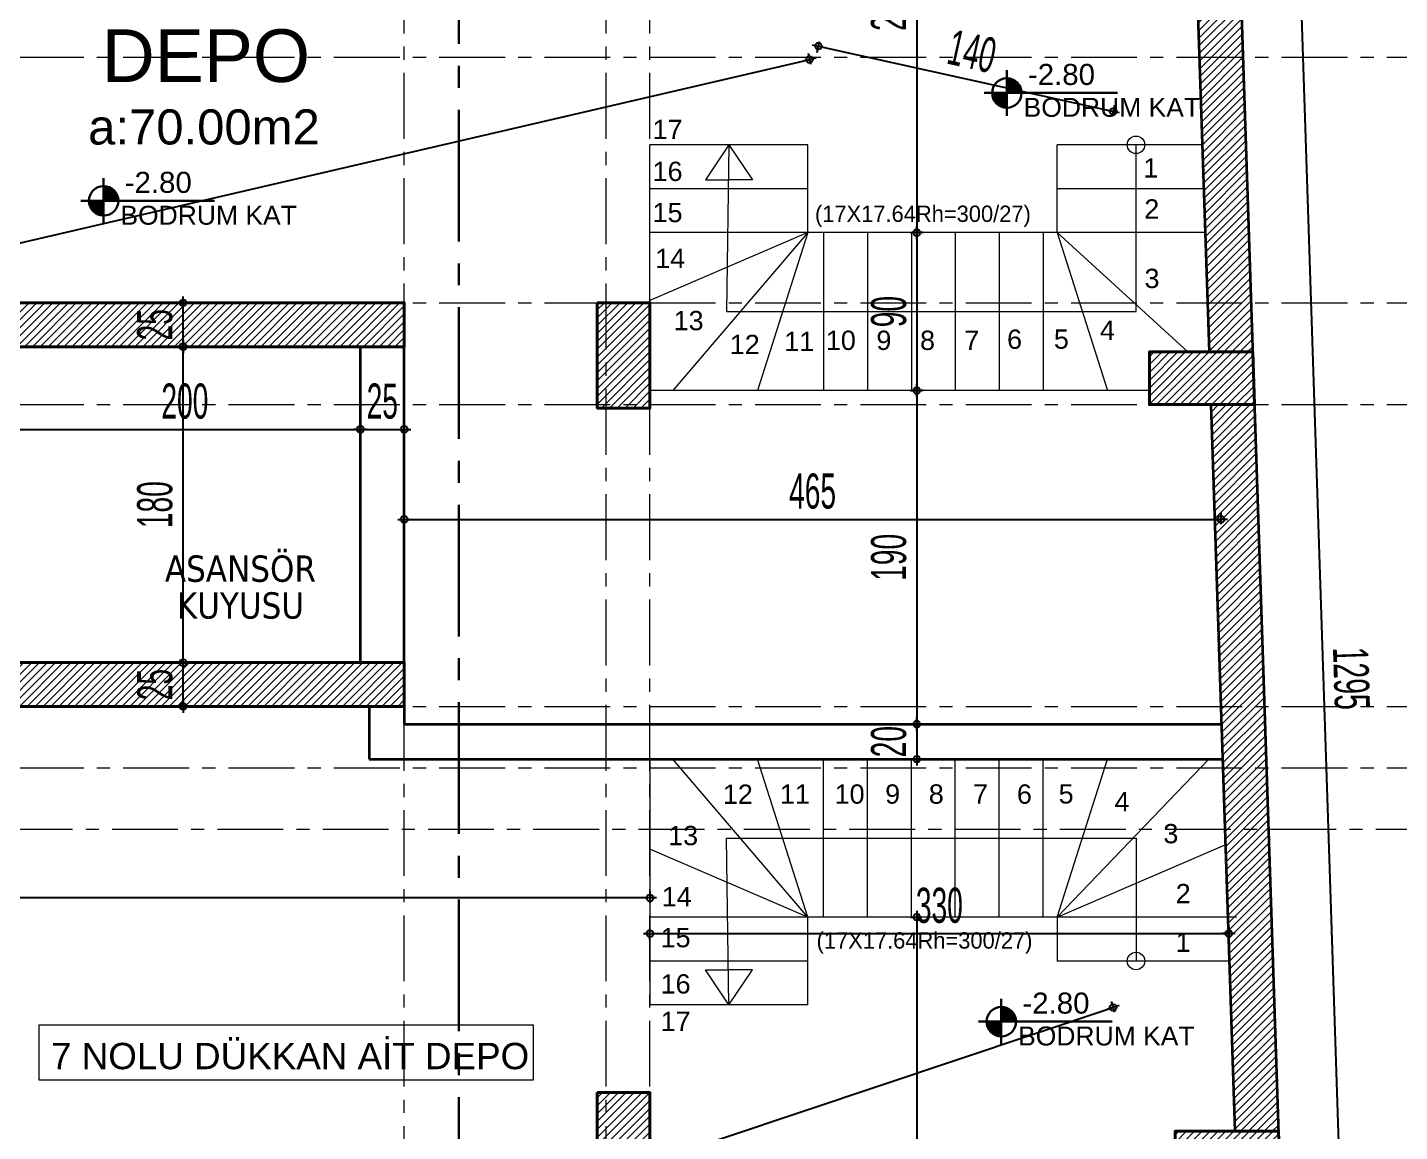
# Model space of a CAD drawing. Extents: x 386248 to 427517, y 4539405 to 4542296.
# Drawn here: x 389431 to 390213, y 4540724 to 4541353 of the extents above; entities that cross this region are included whole.
import ezdxf
from ezdxf.enums import TextEntityAlignment as Align

# ---------------------------------------------------------------- set-up
doc = ezdxf.new("R2010")
doc.units = 0
for name, pattern in [('CENTER', [2, 1.25, -0.25, 0.25, -0.25]), ('CENTER2', [1.125, 0.75, -0.125, 0.125, -0.125]), ('CENTERX2', [4, 2.5, -0.5, 0.5, -0.5])]:
    doc.linetypes.add(name, pattern=pattern)
for name, color, linetype, lineweight in [('AKS', 251, 'CENTERX2', 20), ('baca', 9, 'Continuous', 25), ('DUVAR', 4, 'Continuous', 35), ('GOR1', 51, 'Continuous', 25), ('GÖRÜNÜŞ', 9, 'Continuous', 30), ('kolon', 1, 'Continuous', 40), ('KOTLAR', 63, 'Continuous', 30), ('MERDIVEN', 161, 'Continuous', 15), ('MIMARI', 2, 'Continuous', 20), ('OLCU10', 2, 'Continuous', 25), ('tarama kolon', 8, 'Continuous', 13), ('ölçü20', 1, 'Continuous', 20)]:
    doc.layers.add(name, color=color, linetype=linetype, lineweight=lineweight)
for name, color, linetype in [('alan', 7, 'Continuous'), ('DIM', 7, 'Continuous'), ('mahal', 7, 'Continuous'), ('Standart', 7, 'Continuous')]:
    doc.layers.add(name, color=color, linetype=linetype)
doc.styles.get("Standard").update_dxf_attribs({"font": 'arial.ttf'})
doc.styles.add('STYLE4', font='comic.ttf', dxfattribs={"height": 9})
doc.styles.add('T', font='ISOt.shx', dxfattribs={"width": 0.6})
doc.styles.add('VAZ', font='tahoma.ttf')
doc.dimstyles.new('DOT2', dxfattribs={"dimtxt": 20, "dimasz": 0.7, "dimexe": 5, "dimexo": 5, "dimgap": 6, "dimtad": 1, "dimdec": 0, "dimdsep": 46, "dimtxsty": 'T', "dimblk1": 'SEL2', "dimblk2": 'SEL2', "dimsah": 1, "dimcen": 0, "dimse1": 1, "dimse2": 1, "dimclrd": 256, "dimclre": 256, "dimclrt": 256, "dimadec": 0, "dimazin": 0, "dimtfac": 1, "dimtdec": 0, "dimtix": 1, "dimtmove": 2, "dimatfit": 3, "dimldrblk": 'SEL2', "dimfxl": 1, "dimtolj": 1, "dimtzin": 0, "dimarcsym": 0})
pattern_1 = [(45, (1710.5135, -60), (-2.2450640303, 2.2450640303), [])]

# ---------------------------------------------------------------- blocks, each defined once
blk = doc.blocks.new('SEL2')
at = {"layer": 'OLCU10'}
for p, q in [((5.25, 0), (-5.25, 0)), ((0, 5.25), (0, -3.95))]:
    blk.add_line(p, q, dxfattribs=at)
blk.add_circle((0, 0), 2.75, dxfattribs=at)
blk = doc.blocks.new('*D2118')
at = {"layer": 'Defpoints', "color": 0}
for p in [(389520.07, 4540990.76), (389540.85, 4540990.76), (389546.11, 4540965.76)]:
    blk.add_point(p, dxfattribs=at)
at = {"layer": 'DIM', "lineweight": -2}
for p, q in [((389520.07, 4540991.46), (389520.07, 4540992.16)), ((389520.07, 4540965.76), (389520.07, 4540990.76)), ((389520.07, 4540965.06), (389520.07, 4540964.36))]:
    blk.add_line(p, q, dxfattribs=at)
at = {"layer": 'DIM', "linetype": 'ByBlock', "lineweight": -2, "xscale": 0.7, "yscale": 0.7, "zscale": 0.7}
for p, rotation in [((389520.07, 4540990.76), 270), ((389520.07, 4540965.76), 90)]:
    blk.add_blockref('SEL2', p, dxfattribs=dict(at, rotation=rotation))
at = {"layer": 'DIM', "insert": (389504.07, 4540978.26), "char_height": 20, "attachment_point": 5, "rotation": 90, "style": 'T'}
blk.add_mtext('\\A1;25', dxfattribs=at)
blk = doc.blocks.new('*D2119')
at = {"layer": 'Defpoints', "color": 0}
for p in [(389520.07, 4541170.76), (389532.14, 4541170.76), (389540.85, 4540990.76)]:
    blk.add_point(p, dxfattribs=at)
at = {"layer": 'DIM', "lineweight": -2}
blk.add_line((389520.07, 4540991.46), (389520.07, 4541170.06), dxfattribs=at)
at = {"layer": 'DIM', "linetype": 'ByBlock', "lineweight": -2, "xscale": 0.7, "yscale": 0.7, "zscale": 0.7}
for p, rotation in [((389520.07, 4541170.76), 90), ((389520.07, 4540990.76), 270)]:
    blk.add_blockref('SEL2', p, dxfattribs=dict(at, rotation=rotation))
at = {"layer": 'DIM', "insert": (389504.07, 4541080.76), "char_height": 20, "attachment_point": 5, "rotation": 90, "style": 'T'}
blk.add_mtext('\\A1;180', dxfattribs=at)
blk = doc.blocks.new('*D2120')
at = {"layer": 'Defpoints', "color": 0}
for p in [(389520.07, 4541195.76), (389532.14, 4541195.76), (389532.14, 4541170.76)]:
    blk.add_point(p, dxfattribs=at)
at = {"layer": 'DIM', "lineweight": -2}
for p, q in [((389520.07, 4541196.46), (389520.07, 4541197.16)), ((389520.07, 4541170.76), (389520.07, 4541195.76)), ((389520.07, 4541170.06), (389520.07, 4541169.36))]:
    blk.add_line(p, q, dxfattribs=at)
at = {"layer": 'DIM', "linetype": 'ByBlock', "lineweight": -2, "xscale": 0.7, "yscale": 0.7, "zscale": 0.7}
for p, rotation in [((389520.07, 4541195.76), 270), ((389520.07, 4541170.76), 90)]:
    blk.add_blockref('SEL2', p, dxfattribs=dict(at, rotation=rotation))
at = {"layer": 'DIM', "insert": (389504.07, 4541183.26), "char_height": 20, "attachment_point": 5, "rotation": 90, "style": 'T'}
blk.add_mtext('\\A1;25', dxfattribs=at)
blk = doc.blocks.new('*D2130')
at = {"layer": 'Defpoints', "color": 0}
for p in [(389948.25, 4541492.38), (389938.19, 4541235.76), (389960.07, 4541235.76)]:
    blk.add_point(p, dxfattribs=at)
at = {"layer": 'DIM', "lineweight": -2}
blk.add_line((389938.19, 4541491.68), (389938.19, 4541236.46), dxfattribs=at)
at = {"layer": 'DIM', "linetype": 'ByBlock', "lineweight": -2, "xscale": 0.7, "yscale": 0.7, "zscale": 0.7}
for p, rotation in [((389938.19, 4541492.38), 90), ((389938.19, 4541235.76), 270)]:
    blk.add_blockref('SEL2', p, dxfattribs=dict(at, rotation=rotation))
at = {"layer": 'DIM', "insert": (389922.19, 4541364.07), "char_height": 20, "attachment_point": 5, "rotation": 90, "style": 'T'}
blk.add_mtext('\\A1;257', dxfattribs=at)
blk = doc.blocks.new('*D2131')
at = {"layer": 'Defpoints', "color": 0}
for p in [(389966.83, 4540955.76), (389938.19, 4540935.76), (389966.45, 4540935.76)]:
    blk.add_point(p, dxfattribs=at)
at = {"layer": 'DIM', "lineweight": -2}
for p, q in [((389938.19, 4540956.46), (389938.19, 4540957.16)), ((389938.19, 4540955.76), (389938.19, 4540935.76)), ((389938.19, 4540935.06), (389938.19, 4540934.36))]:
    blk.add_line(p, q, dxfattribs=at)
at = {"layer": 'DIM', "linetype": 'ByBlock', "lineweight": -2, "xscale": 0.7, "yscale": 0.7, "zscale": 0.7}
for p, rotation in [((389938.19, 4540955.76), 270), ((389938.19, 4540935.76), 90)]:
    blk.add_blockref('SEL2', p, dxfattribs=dict(at, rotation=rotation))
at = {"layer": 'DIM', "insert": (389922.19, 4540945.76), "char_height": 20, "attachment_point": 5, "rotation": 90, "style": 'T'}
blk.add_mtext('\\A1;20', dxfattribs=at)
blk = doc.blocks.new('*D2132')
at = {"layer": 'Defpoints', "color": 0}
for p in [(389966.45, 4540845.76), (389938.19, 4540360.34), (389960.08, 4540360.34)]:
    blk.add_point(p, dxfattribs=at)
at = {"layer": 'DIM', "lineweight": -2}
blk.add_line((389938.19, 4540845.06), (389938.19, 4540361.04), dxfattribs=at)
at = {"layer": 'DIM', "linetype": 'ByBlock', "lineweight": -2, "xscale": 0.7, "yscale": 0.7, "zscale": 0.7}
for p, rotation in [((389938.19, 4540845.76), 90), ((389938.19, 4540360.34), 270)]:
    blk.add_blockref('SEL2', p, dxfattribs=dict(at, rotation=rotation))
at = {"layer": 'DIM', "insert": (389922.19, 4540603.05), "char_height": 20, "attachment_point": 5, "rotation": 90, "style": 'T'}
blk.add_mtext('\\A1;485', dxfattribs=at)
blk = doc.blocks.new('KOLONLAR 444')
at = {"layer": 'tarama kolon'}
h = blk.add_hatch(dxfattribs=at)
h.set_pattern_fill('ANSI31', color=256)
h.set_pattern_definition([(45, (2287.4398, -3197.0584), (-2.2450640303, 2.2450640303), [])])
h.paths.add_polyline_path([(397483.55, 4544385.72), (397513.55, 4544385.72), (397513.55, 4544325.72), (397483.55, 4544325.72)])
h.paths.add_polyline_path([(397798.09, 4544357.72), (397798.09, 4544337.72), (397798.09, 4544327.72), (397858.09, 4544327.72), (397857.1, 4544357.72)])
h.paths.add_polyline_path([(397123.55, 4544817.33), (397183.55, 4544817.33), (397183.55, 4544787.33), (397123.55, 4544787.33)])
h.paths.add_polyline_path([(397812.71, 4543913.72), (397812.71, 4543893.72), (397812.71, 4543875.72), (397872.97, 4543875.72), (397872.38, 4543893.72), (397871.72, 4543913.72)])
h.paths.add_polyline_path([(397834.59, 4543572.84), (397834.59, 4543523.46), (397884.59, 4543522.84), (397882.95, 4543572.84)])
h.paths.add_polyline_path([(396633.46, 4544777.33), (396633.46, 4544797.33), (396633.46, 4544817.33), (396573.46, 4544817.33), (396573.5, 4544797.33), (396573.54, 4544777.33)])
h.paths.add_polyline_path([(396625.99, 4543538.54), (396625.99, 4543589.16), (396575.89, 4543589.16), (396575.99, 4543539.16)])
h.paths.add_polyline_path([(397483.55, 4543935.72), (397513.55, 4543935.72), (397513.55, 4543875.72), (397483.55, 4543875.72)])
h.paths.add_polyline_path([(397123.55, 4543875.72), (397123.55, 4543905.72), (397183.55, 4543905.72), (397183.55, 4543875.72)])
h.paths.add_polyline_path([(397373.55, 4544180.72), (397348.55, 4544180.72), (397148.55, 4544180.72), (397148.55, 4544360.72), (397348.55, 4544360.72), (397373.55, 4544360.72), (397373.55, 4544385.72), (397123.55, 4544385.72), (397123.55, 4544155.72), (397123.55, 4544085.72), (397148.55, 4544085.72), (397148.55, 4544155.72), (397373.55, 4544155.72)])
h.paths.add_polyline_path([(397781.97, 4544817.33), (397781.97, 4544797.33), (397781.97, 4544777.33), (397843.29, 4544777.33), (397842.63, 4544797.33), (397841.97, 4544817.33)])
h.paths.add_polyline_path([(396574.84, 4544120.72), (396634.84, 4544120.72), (396634.84, 4544080.72), (396574.92, 4544080.72)])
h.paths.add_polyline_path([(397458.55, 4543528.15), (397458.55, 4543587.78), (397488.55, 4543587.78), (397488.55, 4543527.78)])
h.paths.add_polyline_path([(397453.55, 4544817.33), (397513.55, 4544817.33), (397513.55, 4544787.33), (397453.55, 4544787.33)])
h.paths.add_polyline_path([(397153.55, 4543605.72), (397133.55, 4543605.72), (397123.55, 4543605.72), (397123.55, 4543532.33), (397153.55, 4543531.96), (397153.55, 4543595.72)])
h.paths.add_polyline_path([(396634.04, 4544485.72), (396634.04, 4544505.72), (396634.04, 4544515.72), (396633.46, 4544525.72), (396613.46, 4544525.72), (396574.04, 4544525.72), (396574.12, 4544485.72)])
at = {"layer": 'kolon', "linetype": 'ByBlock'}
blk.add_lwpolyline([(397123.55, 4544155.72), (397123.55, 4544085.72), (397148.55, 4544085.72), (397148.55, 4544155.72), (397373.55, 4544155.72), (397373.55, 4544180.72), (397348.55, 4544180.72), (397148.55, 4544180.72), (397148.55, 4544360.72), (397348.55, 4544360.72), (397373.55, 4544360.72), (397373.55, 4544385.72), (397123.55, 4544385.72), (397123.55, 4544155.72)], dxfattribs=at)
for points in [[(397483.55, 4544385.72), (397513.55, 4544385.72), (397513.55, 4544325.72), (397483.55, 4544325.72)], [(397483.55, 4543935.72), (397513.55, 4543935.72), (397513.55, 4543875.72), (397483.55, 4543875.72)]]:
    blk.add_lwpolyline(points, close=True, dxfattribs=at)
at = {"layer": 'kolon'}
for points in [[(397857.1, 4544357.72), (397798.09, 4544357.72), (397798.09, 4544337.72), (397798.09, 4544327.72), (397858.09, 4544327.72)], [(397871.72, 4543913.72), (397812.71, 4543913.72), (397812.71, 4543893.72), (397812.71, 4543875.72), (397872.97, 4543875.72), (397872.38, 4543893.72)]]:
    blk.add_lwpolyline(points, close=True, dxfattribs=at)
blk = doc.blocks.new('*D2522')
at = {"layer": 'Defpoints', "color": 0}
for p in [(390049.97, 4540794.29), (390051.33, 4540790.21), (388945.82, 4540420.8)]:
    blk.add_point(p, dxfattribs=at)
at = {"layer": 'DIM', "lineweight": -2}
blk.add_line((388945.12, 4540425.11), (390049.3, 4540794.07), dxfattribs=at)
at = {"layer": 'DIM', "linetype": 'ByBlock', "lineweight": -2, "xscale": 0.7, "yscale": 0.7, "zscale": 0.7}
for p, rotation in [((390049.97, 4540794.29), 18.47717120252643), ((388944.46, 4540424.88), 198.4771712025264)]:
    blk.add_blockref('SEL2', p, dxfattribs=dict(at, rotation=rotation))
at = {"layer": 'DIM', "insert": (389492.14, 4540624.76), "char_height": 20, "attachment_point": 5, "rotation": 18.47717, "style": 'T'}
blk.add_mtext('\\A1;\\A1;1030', dxfattribs=at)
blk = doc.blocks.new('*D2526')
at = {"layer": 'Defpoints', "color": 0}
for p in [(389877.04, 4541334.35), (389878.15, 4541329.58), (388912.53, 4541105.5)]:
    blk.add_point(p, dxfattribs=at)
at = {"layer": 'DIM', "lineweight": -2}
blk.add_line((388912.1, 4541110.42), (389876.36, 4541334.19), dxfattribs=at)
at = {"layer": 'DIM', "linetype": 'ByBlock', "lineweight": -2, "xscale": 0.7, "yscale": 0.7, "zscale": 0.7}
for p, rotation in [((389877.04, 4541334.35), 13.06522153684482), ((388911.42, 4541110.26), 193.0652215368448)]:
    blk.add_blockref('SEL2', p, dxfattribs=dict(at, rotation=rotation))
at = {"layer": 'DIM', "insert": (389390.61, 4541237.89), "char_height": 20, "attachment_point": 5, "rotation": 13.06522, "style": 'T'}
blk.add_mtext('\\A1;\\A1;860', dxfattribs=at)
blk = doc.blocks.new('*D2537')
at = {"layer": 'Defpoints', "color": 0}
for p in [(389880.62, 4541335.18), (390050.08, 4541304.72), (390048.56, 4541297.86)]:
    blk.add_point(p, dxfattribs=at)
at = {"layer": 'DIM', "lineweight": -2}
blk.add_line((389882.83, 4541341.88), (390049.4, 4541304.87), dxfattribs=at)
at = {"layer": 'DIM', "linetype": 'ByBlock', "lineweight": -2, "xscale": 0.7, "yscale": 0.7, "zscale": 0.7}
for p, rotation in [((389882.14, 4541342.03), 167.4724407899035), ((390050.08, 4541304.72), 347.4724407899034)]:
    blk.add_blockref('SEL2', p, dxfattribs=dict(at, rotation=rotation))
at = {"layer": 'DIM', "insert": (389969.58, 4541338.99), "char_height": 20, "attachment_point": 5, "rotation": 347.47244, "style": 'T'}
blk.add_mtext('\\A1;\\A1;140', dxfattribs=at)
blk = doc.blocks.new('*D2539')
at = {"layer": 'Defpoints', "color": 0}
for p in [(389935.07, 4541235.76), (389935.07, 4541145.76), (389938.19, 4541145.76)]:
    blk.add_point(p, dxfattribs=at)
at = {"layer": 'DIM', "lineweight": -2}
blk.add_line((389938.19, 4541235.06), (389938.19, 4541146.46), dxfattribs=at)
at = {"layer": 'DIM', "linetype": 'ByBlock', "lineweight": -2, "xscale": 0.7, "yscale": 0.7, "zscale": 0.7}
for p, rotation in [((389938.19, 4541235.76), 90), ((389938.19, 4541145.76), 270)]:
    blk.add_blockref('SEL2', p, dxfattribs=dict(at, rotation=rotation))
at = {"layer": 'DIM', "insert": (389922.19, 4541190.76), "char_height": 20, "attachment_point": 5, "rotation": 90, "style": 'T'}
blk.add_mtext('\\A1;90', dxfattribs=at)
blk = doc.blocks.new('*D2540')
at = {"layer": 'Defpoints', "color": 0}
for p in [(389960.07, 4541145.76), (389938.19, 4540955.76), (389966.83, 4540955.76)]:
    blk.add_point(p, dxfattribs=at)
at = {"layer": 'DIM', "lineweight": -2}
blk.add_line((389938.19, 4541145.06), (389938.19, 4540956.46), dxfattribs=at)
at = {"layer": 'DIM', "linetype": 'ByBlock', "lineweight": -2, "xscale": 0.7, "yscale": 0.7, "zscale": 0.7}
for p, rotation in [((389938.19, 4541145.76), 90), ((389938.19, 4540955.76), 270)]:
    blk.add_blockref('SEL2', p, dxfattribs=dict(at, rotation=rotation))
at = {"layer": 'DIM', "insert": (389922.19, 4541050.76), "char_height": 20, "attachment_point": 5, "rotation": 90, "style": 'T'}
blk.add_mtext('\\A1;190', dxfattribs=at)
blk = doc.blocks.new('*D2541')
at = {"layer": 'Defpoints', "color": 0}
for p in [(389646.11, 4541070.76), (390111.43, 4541072.39), (390111.43, 4541066.45)]:
    blk.add_point(p, dxfattribs=at)
at = {"layer": 'DIM', "lineweight": -2}
blk.add_line((389646.81, 4541072.39), (390110.73, 4541072.39), dxfattribs=at)
at = {"layer": 'DIM', "linetype": 'ByBlock', "lineweight": -2, "xscale": 0.7, "yscale": 0.7, "zscale": 0.7, "rotation": 180}
blk.add_blockref('SEL2', (389646.11, 4541072.39), dxfattribs=at)
at = {"layer": 'DIM', "linetype": 'ByBlock', "lineweight": -2, "xscale": 0.7, "yscale": 0.7, "zscale": 0.7}
blk.add_blockref('SEL2', (390111.43, 4541072.39), dxfattribs=at)
at = {"layer": 'DIM', "insert": (389878.77, 4541088.39), "char_height": 20, "attachment_point": 5, "style": 'T'}
blk.add_mtext('\\A1;465', dxfattribs=at)
blk = doc.blocks.new('*D2542')
at = {"layer": 'Defpoints', "color": 0}
for p in [(388872.48, 4540890.76), (388872.48, 4540856.72), (389786.11, 4540845.76)]:
    blk.add_point(p, dxfattribs=at)
at = {"layer": 'DIM', "lineweight": -2}
blk.add_line((389785.41, 4540856.72), (388873.18, 4540856.72), dxfattribs=at)
at = {"layer": 'DIM', "linetype": 'ByBlock', "lineweight": -2, "xscale": 0.7, "yscale": 0.7, "zscale": 0.7, "rotation": 180}
blk.add_blockref('SEL2', (388872.48, 4540856.72), dxfattribs=at)
at = {"layer": 'DIM', "linetype": 'ByBlock', "lineweight": -2, "xscale": 0.7, "yscale": 0.7, "zscale": 0.7}
blk.add_blockref('SEL2', (389786.11, 4540856.72), dxfattribs=at)
at = {"layer": 'DIM', "insert": (389329.29, 4540872.72), "char_height": 20, "attachment_point": 5, "style": 'T'}
blk.add_mtext('\\A1;914', dxfattribs=at)
blk = doc.blocks.new('*D2548')
at = {"layer": 'Defpoints', "color": 0}
for p in [(389621.11, 4541123.66), (389421.11, 4541119.1), (389621.11, 4541110.76)]:
    blk.add_point(p, dxfattribs=at)
at = {"layer": 'DIM', "lineweight": -2}
blk.add_line((389421.81, 4541123.66), (389620.41, 4541123.66), dxfattribs=at)
at = {"layer": 'DIM', "linetype": 'ByBlock', "lineweight": -2, "xscale": 0.7, "yscale": 0.7, "zscale": 0.7, "rotation": 180}
blk.add_blockref('SEL2', (389421.11, 4541123.66), dxfattribs=at)
at = {"layer": 'DIM', "linetype": 'ByBlock', "lineweight": -2, "xscale": 0.7, "yscale": 0.7, "zscale": 0.7}
blk.add_blockref('SEL2', (389621.11, 4541123.66), dxfattribs=at)
at = {"layer": 'DIM', "insert": (389521.11, 4541139.66), "char_height": 20, "attachment_point": 5, "style": 'T'}
blk.add_mtext('\\A1;200', dxfattribs=at)
blk = doc.blocks.new('*D2549')
at = {"layer": 'Defpoints', "color": 0}
for p in [(389646.11, 4541123.66), (389621.11, 4541110.76), (389646.11, 4541110.76)]:
    blk.add_point(p, dxfattribs=at)
at = {"layer": 'DIM', "lineweight": -2}
for p, q in [((389620.41, 4541123.66), (389619.71, 4541123.66)), ((389621.11, 4541123.66), (389646.11, 4541123.66)), ((389646.81, 4541123.66), (389647.51, 4541123.66))]:
    blk.add_line(p, q, dxfattribs=at)
at = {"layer": 'DIM', "linetype": 'ByBlock', "lineweight": -2, "xscale": 0.7, "yscale": 0.7, "zscale": 0.7}
blk.add_blockref('SEL2', (389621.11, 4541123.66), dxfattribs=at)
at = {"layer": 'DIM', "linetype": 'ByBlock', "lineweight": -2, "xscale": 0.7, "yscale": 0.7, "zscale": 0.7, "rotation": 180}
blk.add_blockref('SEL2', (389646.11, 4541123.66), dxfattribs=at)
at = {"layer": 'DIM', "insert": (389633.61, 4541139.66), "char_height": 20, "attachment_point": 5, "style": 'T'}
blk.add_mtext('\\A1;25', dxfattribs=at)
blk = doc.blocks.new('*D2553')
at = {"layer": 'Defpoints', "color": 0}
for p in [(390115.88, 4540836.4), (390115.88, 4540826.62), (389786.11, 4540815.76)]:
    blk.add_point(p, dxfattribs=at)
at = {"layer": 'DIM', "lineweight": -2}
blk.add_line((389786.81, 4540836.4), (390115.18, 4540836.4), dxfattribs=at)
at = {"layer": 'DIM', "linetype": 'ByBlock', "lineweight": -2, "xscale": 0.7, "yscale": 0.7, "zscale": 0.7}
blk.add_blockref('SEL2', (390115.88, 4540836.4), dxfattribs=at)
at = {"layer": 'DIM', "linetype": 'ByBlock', "lineweight": -2, "xscale": 0.7, "yscale": 0.7, "zscale": 0.7, "rotation": 180}
blk.add_blockref('SEL2', (389786.11, 4540836.4), dxfattribs=at)
at = {"layer": 'DIM', "insert": (389950.99, 4540852.4), "char_height": 20, "attachment_point": 5, "style": 'T'}
blk.add_mtext('\\A1;330', dxfattribs=at)
blk = doc.blocks.new('*D2694')
at = {"layer": 'Defpoints', "color": 0}
for p in [(390128.12, 4541518.28), (390162.95, 4540460.47), (390477.15, 4540460.47)]:
    blk.add_point(p, dxfattribs=at)
at = {"layer": 'ölçü20', "lineweight": -2}
blk.add_line((390477.15, 4541517.58), (390477.15, 4540461.17), dxfattribs=at)
at = {"layer": 'ölçü20', "linetype": 'ByBlock', "lineweight": -2, "xscale": 0.7, "yscale": 0.7, "zscale": 0.7}
for p, rotation in [((390477.15, 4541518.28), 90), ((390477.15, 4540460.47), 270)]:
    blk.add_blockref('SEL2', p, dxfattribs=dict(at, rotation=rotation))
at = {"layer": 'ölçü20', "insert": (390461.15, 4540989.37), "char_height": 20, "attachment_point": 5, "rotation": 90, "style": 'T'}
blk.add_mtext('\\A1;1058', dxfattribs=at)
blk = doc.blocks.new('G$C5DD4B624')
at = {"layer": 'Standart', "color": 2, "linetype": 'CENTER2', "lineweight": 30, "ltscale": 100}
blk.add_lwpolyline([(1065.54, 2101.93), (1065.54, 112.65)], dxfattribs=at)
blk = doc.blocks.new('*D4060')
at = {"layer": 'Defpoints', "color": 0}
for p in [(390114.53, 4541627.38), (390157.15, 4540332.88), (390190.99, 4540334)]:
    blk.add_point(p, dxfattribs=at)
at = {"layer": 'DIM', "lineweight": -2}
blk.add_line((390148.39, 4541627.79), (390190.97, 4540334.69), dxfattribs=at)
at = {"layer": 'DIM', "linetype": 'ByBlock', "lineweight": -2, "xscale": 0.7, "yscale": 0.7, "zscale": 0.7}
for p, rotation in [((390148.37, 4541628.49), 91.88587110405425), ((390190.99, 4540334), 271.8858711040542)]:
    blk.add_blockref('SEL2', p, dxfattribs=dict(at, rotation=rotation))
at = {"layer": 'DIM', "insert": (390185.67, 4540981.77), "char_height": 20, "attachment_point": 5, "rotation": 271.88587, "style": 'T'}
blk.add_mtext('\\A1;1295', dxfattribs=at)
blk = doc.blocks.new('EE')
at = {"layer": 'baca', "lineweight": 30}
for points in [[(-11262.6, -57745.8, 0.198912), (-11282.3, -57737.6), (-11282.3, -57765.5), (-11254.4, -57765.5, 0.198912)], [(-11310.3, -57765.5, 0.198912), (-11302.1, -57785.3, 0.198912), (-11282.3, -57793.5), (-11282.3, -57765.5)]]:
    blk.add_hatch(color=256, dxfattribs=at).paths.add_polyline_path(points)
at = {"layer": 'KOTLAR', "color": 1}
for p, q in [((-11282.3, -57722.3), (-11282.3, -57808.7)), ((-11325.5, -57765.5), (-11239.1, -57765.5)), ((-11071.9, -57765.5), (-11282.3, -57765.5))]:
    blk.add_line(p, q, dxfattribs=at)
blk.add_circle((-11282.3, -57765.5), 28, dxfattribs=at)

msp = doc.modelspace()

# ---------------------------------------------------------------- hatches: boundary and pattern name
at = {"layer": 'tarama kolon'}
h = msp.add_hatch(dxfattribs=at)
h.set_pattern_fill('ANSI31', color=256)
h.set_pattern_definition(pattern_1)
h.paths.add_polyline_path([(390129.66, 4541167.762), (390118.13, 4541517.95), (390093.143, 4541517.127), (390104.647, 4541167.762)])
h.paths.add_polyline_path([(390090.83, 4541587.375), (390091.498, 4541567.1), (390116.484, 4541567.923), (390115.844, 4541587.375)])
h.paths.add_polyline_path([(390089.815, 4541594.604), (390119.243, 4541594.604), (390119.243, 4541554.604), (390089.815, 4541554.604)], flags=9)
h.paths.add_polyline_path([(390096.321, 4541409.143), (390125.75, 4541409.143), (390125.75, 4541369.143), (390096.321, 4541369.143)], flags=9)
h = msp.add_hatch(dxfattribs=at)
h.set_pattern_fill('ANSI31', color=256)
h.set_pattern_definition(pattern_1)
h.paths.add_polyline_path([(390155.504, 4540382.881), (390154.605, 4540410.167), (390129.619, 4540409.345), (390130.49, 4540382.881)])
h.paths.add_polyline_path([(390120.517, 4540685.762), (390127.973, 4540459.318), (390152.96, 4540460.14), (390145.531, 4540685.762)])
h.paths.add_polyline_path([(390144.28, 4540723.762), (390130.648, 4541137.762), (390105.634, 4541137.762), (390119.266, 4540723.762)])
h.paths.add_polyline_path([(390123.452, 4540583.751), (390152.88, 4540583.751), (390152.88, 4540543.751), (390123.452, 4540543.751)], flags=9)

# ---------------------------------------------------------------- linework, layer by layer
at = {"layer": 'AKS', "linetype": 'CENTER', "ltscale": 30}
for p, q in [((389646.105, 4539849.21), (389646.105, 4541877.375)), ((389761.105, 4539849.21), (389761.105, 4541877.375)), ((388346.021, 4541335.762), (390657.15, 4541335.762)), ((388346.021, 4541195.762), (390657.15, 4541195.762)), ((388346.021, 4541137.762), (390657.15, 4541137.762)), ((388346.021, 4540930.762), (390657.15, 4540930.762))]:
    msp.add_line(p, q, dxfattribs=at)
for points in [[(389817.105, 4539849.21), (389786.105, 4539909.21), (389786.105, 4541817.375), (389817.105, 4541877.375)], [(388344.474, 4540986.72), (388406.021, 4540965.762), (390597.15, 4540965.762), (390655.603, 4540986.72)], [(390657.15, 4540874.762), (390597.15, 4540895.762), (388406.021, 4540895.762), (388346.021, 4540874.762)]]:
    msp.add_lwpolyline(points, dxfattribs=at)
at = {"layer": 'DUVAR'}
for p, q in [((390093.143, 4541517.127), (390104.647, 4541167.762)), ((390152.96, 4540460.14), (390118.13, 4541517.95)), ((389621.105, 4540990.762), (389621.105, 4541170.762)), ((389646.105, 4540990.762), (389646.105, 4541170.762)), ((390105.634, 4541137.762), (390119.266, 4540723.762)), ((389626.105, 4540965.762), (389626.105, 4540935.762)), ((389646.105, 4540965.762), (389646.105, 4540955.762)), ((389646.105, 4540955.762), (390111.627, 4540955.762)), ((389626.105, 4540935.762), (390112.286, 4540935.762)), ((389786.105, 4540935.762), (390112.286, 4540935.762))]:
    msp.add_line(p, q, dxfattribs=at)
at = {"layer": 'MERDIVEN'}
for p, q in [((389876.105, 4541285.762), (389786.105, 4541285.762)), ((389786.105, 4541185.762), (389786.105, 4541285.762)), ((389876.105, 4541235.762), (389876.105, 4541285.762)), ((390100.761, 4541285.762), (390018.069, 4541285.762)), ((390018.069, 4541235.762), (390018.069, 4541285.762)), ((389876.105, 4541260.762), (389786.105, 4541260.762)), ((390101.584, 4541260.762), (390018.069, 4541260.762)), ((390102.408, 4541235.762), (389786.105, 4541235.762)), ((389876.105, 4541235.762), (389786.105, 4541197.045)), ((389876.105, 4541235.762), (389799.14, 4541145.762)), ((389876.105, 4541235.762), (389847.31, 4541145.762)), ((389885.069, 4541235.762), (389885.069, 4541145.762)), ((389910.069, 4541235.762), (389910.069, 4541145.762)), ((389935.069, 4541235.762), (389935.069, 4541145.762)), ((389960.069, 4541235.762), (389960.069, 4541145.762)), ((389985.069, 4541235.762), (389985.069, 4541145.762)), ((390010.069, 4541235.762), (390010.069, 4541145.762)), ((390018.069, 4541235.762), (390046.864, 4541145.762)), ((390018.069, 4541235.762), (390092.556, 4541167.762)), ((389786.105, 4540935.762), (389786.105, 4540795.762)), ((389876.105, 4540845.762), (389799.14, 4540935.762)), ((389876.105, 4540845.762), (389847.31, 4540935.762)), ((389885.069, 4540845.762), (389885.069, 4540935.762)), ((389910.069, 4540845.762), (389910.069, 4540935.762)), ((389935.069, 4540845.762), (389935.069, 4540935.762)), ((389960.069, 4540845.762), (389960.069, 4540935.762)), ((389985.069, 4540845.762), (389985.069, 4540935.762)), ((390010.069, 4540845.762), (390010.069, 4540935.762)), ((390018.069, 4540845.762), (390046.864, 4540935.762)), ((390018.069, 4540845.762), (390104.497, 4540935.762)), ((390018.069, 4540845.762), (390113.892, 4540886.985)), ((389876.105, 4540845.762), (389786.105, 4540884.48)), ((390120.252, 4540845.762), (389786.105, 4540845.762)), ((389876.105, 4540795.762), (389876.105, 4540845.762)), ((390018.069, 4540845.762), (390018.069, 4540820.762)), ((389876.105, 4540820.762), (389786.105, 4540820.762)), ((390116.072, 4540820.762), (390018.069, 4540820.762)), ((389876.105, 4540795.762), (389786.105, 4540795.762))]:
    msp.add_line(p, q, dxfattribs=at)
for points in [[(389831.105, 4541285.762), (389817.772, 4541265.762), (389831.105, 4541265.762)], [(389831.105, 4541285.762), (389829.813, 4541190.762), (390063.069, 4541190.762), (390063.069, 4541285.762)], [(389831.105, 4541285.762), (389844.439, 4541265.762), (389831.105, 4541265.762)], [(390070.648, 4541145.762), (389786.105, 4541145.762)], [(389831.105, 4540795.762), (389829.813, 4540890.762), (390063.069, 4540890.762), (390063.069, 4540820.762)], [(389831.105, 4540795.762), (389817.772, 4540815.762), (389831.105, 4540815.762)], [(389831.105, 4540795.762), (389844.439, 4540815.762), (389831.105, 4540815.762)]]:
    msp.add_lwpolyline(points, dxfattribs=at)
for centre in [(390063.069, 4541285.762), (390063.069, 4540820.762)]:
    msp.add_circle(centre, 5, dxfattribs=at)
at = {"layer": 'MIMARI'}
msp.add_lwpolyline([(389438.065, 4540784.353), (389719.569, 4540784.353), (389719.569, 4540752.853), (389438.065, 4540752.853)], close=True, dxfattribs=at)

# ---------------------------------------------------------------- block references
at = {"layer": 'GOR1'}
msp.add_blockref('G$C5DD4B624', (388611.766, 4539766.311), dxfattribs=at)
at = {"layer": 'GÖRÜNÜŞ', "xscale": 0.3000000000174637, "yscale": 0.3000000000465661, "zscale": 0.2999999999999998, "rotation": 5.558422175793587e-06}
for p in [(393374.128, 4558644.973), (392859.509, 4558583.499), (393370.994, 4558115.887)]:
    msp.add_blockref('EE', p, dxfattribs=at)
at = {"layer": 'kolon'}
msp.add_blockref('KOLONLAR 444', (-7727.443, -3189.955), dxfattribs=at)

# ---------------------------------------------------------------- texts
at = {"layer": 'alan'}
msp.add_text('a:70.00m2', height=20, dxfattribs=at).set_placement((389531.998, 4541285.974), align=Align.CENTER)
at = {"layer": 'KOTLAR', "color": 1, "linetype": 'Continuous'}
for s, height, p in [('-2.80', 12, (390001.468, 4541319.882)), ('BODRUM KAT', 10.8, (389998.985, 4541301.742)), ('-2.80', 12, (389486.849, 4541258.409)), ('BODRUM KAT', 10.8, (389484.366, 4541240.268)), ('-2.80', 12, (389998.334, 4540790.796)), ('BODRUM KAT', 10.8, (389995.85, 4540772.656))]:
    msp.add_text(s, height=height, rotation=359.999996, dxfattribs=at).set_placement(p)
at = {"layer": 'mahal'}
msp.add_text('DEPO', height=30, dxfattribs=at).set_placement((389533.084, 4541321.589), align=Align.CENTER)
at = {"layer": 'mahal', "style": 'VAZ'}
for s, p in [('ASANSÖR', (389552.781, 4541036.826)), ('KUYUSU', (389552.781, 4541015.859))]:
    msp.add_text(s, height=15, dxfattribs=at).set_placement(p, align=Align.CENTER)
at = {"layer": 'MERDIVEN'}
for s, p in [('17', (389796.132, 4541294.559)), ('1', (390071.484, 4541272.629)), ('16', (389796.132, 4541270.686)), ('2', (390072.038, 4541249.327)), ('15', (389796.132, 4541247.144)), ('14', (389797.624, 4541221.075)), ('3', (390072.161, 4541209.687)), ('13', (389808.11, 4541185.638)), ('4', (390046.754, 4541180.177)), ('12', (389840.107, 4541172.137)), ('11', (389871.15, 4541173.794)), ('10', (389894.857, 4541174.416)), ('9', (389919.393, 4541174.416)), ('8', (389944.261, 4541174.416)), ('7', (389969.461, 4541174.416)), (' 6', (389991.717, 4541175.038)), ('5', (390020.518, 4541175.038)), ('12', (389836.183, 4540915.902)), ('11', (389868.677, 4540915.902)), ('10', (389899.844, 4540915.902)), ('9', (389924.38, 4540915.902)), ('8', (389949.248, 4540915.902)), ('7', (389974.448, 4540915.902)), (' 6', (389997.326, 4540915.902)), ('5', (390023.226, 4540915.902)), ('4', (390055.057, 4540911.592)), ('13', (389805.015, 4540892.247)), ('3', (390082.909, 4540893.355)), ('2', (390089.899, 4540859.26)), ('14', (389801.368, 4540857.432)), ('15', (389800.704, 4540834.025)), ('1', (390089.899, 4540831.491)), ('16', (389800.704, 4540807.737)), ('17', (389800.704, 4540786.392))]:
    msp.add_text(s, height=11, dxfattribs=at).set_placement(p, align=Align.MIDDLE)
at = {"layer": 'MERDIVEN', "style": 'STYLE4'}
for p in [(389880.12, 4541241.843), (389881.026, 4540827.827)]:
    msp.add_text('(17X17.64Rh=300/27)', height=9.3209, dxfattribs=at).set_placement(p)
at = {"layer": 'MIMARI'}
msp.add_text('7 NOLU DÜKKAN AİT DEPO', height=15, dxfattribs=at).set_placement((389581.086, 4540759.14), align=Align.CENTER)

# ---------------------------------------------------------------- dimensions: what is measured, and where the dimension line sits
at = {"layer": 'DIM'}
dim = msp.add_aligned_dim(p1=(390114.527, 4541627.375), p2=(390157.15, 4540332.881), distance=33.859, dimstyle='DOT2', dxfattribs=at)
dim.commit()
dim.dimension.update_dxf_attribs({"geometry": '*D4060', "text_midpoint": (390185.67, 4540981.769)})
for base, p1, p2, picture, middle in [((389938.187, 4541235.762), (389948.251, 4541492.375), (389960.069, 4541235.762), '*D2130', (389922.187, 4541364.069)), ((389938.187, 4541145.762), (389935.069, 4541235.762), (389935.069, 4541145.762), '*D2539', (389922.187, 4541190.762)), ((389520.069, 4541195.762), (389532.136, 4541170.762), (389532.136, 4541195.762), '*D2120', (389504.069, 4541183.262)), ((389520.069, 4541170.762), (389540.854, 4540990.762), (389532.136, 4541170.762), '*D2119', (389504.069, 4541080.762)), ((389938.187, 4540955.762), (389960.069, 4541145.762), (389966.834, 4540955.762), '*D2540', (389922.187, 4541050.762)), ((389520.069, 4540990.762), (389546.105, 4540965.762), (389540.854, 4540990.762), '*D2118', (389504.069, 4540978.262)), ((389938.187, 4540935.762), (389966.834, 4540955.762), (389966.45, 4540935.762), '*D2131', (389922.187, 4540945.762)), ((389938.187, 4540360.342), (389966.45, 4540845.762), (389960.081, 4540360.342), '*D2132', (389922.187, 4540603.052))]:
    dim = msp.add_linear_dim(base=base, p1=p1, p2=p2, angle=90, dimstyle='DOT2', dxfattribs=at)
    dim.commit()
    dim.dimension.update_dxf_attribs({"geometry": picture, "text_midpoint": middle})
for p1, p2, distance, text, override, picture, middle in [((389880.621, 4541335.178), (390048.562, 4541297.862), 7.02, '\\A1;140', {"dimtxsty": 'T', "dimldrblk": 'SEL2'}, '*D2537', (389969.585, 4541338.992)), ((388912.527, 4541105.495), (389878.147, 4541329.584), 4.89, '\\A1;860', {"dimtxsty": 'T'}, '*D2526', (389390.614, 4541237.889)), ((388945.823, 4540420.804), (390051.329, 4540790.211), 4.301, '\\A1;1030', {"dimtxsty": 'T', "dimldrblk": 'SEL2'}, '*D2522', (389492.142, 4540624.762))]:
    dim = msp.add_aligned_dim(p1=p1, p2=p2, distance=distance, text=text, dimstyle='DOT2', override=override, dxfattribs=at)
    dim.commit()
    dim.dimension.update_dxf_attribs({"geometry": picture, "text_midpoint": middle})
for base, p1, p2, picture, middle in [((389621.105, 4541123.662), (389421.105, 4541119.096), (389621.105, 4541110.762), '*D2548', (389521.105, 4541139.662)), ((389646.105, 4541123.662), (389621.105, 4541110.762), (389646.105, 4541110.762), '*D2549', (389633.605, 4541139.662)), ((390111.433, 4541072.393), (389646.105, 4541070.762), (390111.433, 4541066.451), '*D2541', (389878.769, 4541088.393)), ((388872.476, 4540856.724), (389786.105, 4540845.762), (388872.476, 4540890.762), '*D2542', (389329.291, 4540872.724)), ((390115.879, 4540836.4), (389786.105, 4540815.762), (390115.879, 4540826.621), '*D2553', (389950.992, 4540852.4))]:
    dim = msp.add_linear_dim(base=base, p1=p1, p2=p2, dimstyle='DOT2', dxfattribs=at)
    dim.commit()
    dim.dimension.update_dxf_attribs({"geometry": picture, "text_midpoint": middle})
at = {"layer": 'ölçü20'}
dim = msp.add_linear_dim(base=(390477.15, 4540460.469), p1=(390128.124, 4541518.279), p2=(390162.954, 4540460.469), angle=90, dimstyle='DOT2', dxfattribs=at)
dim.commit()
dim.dimension.update_dxf_attribs({"geometry": '*D2694', "text_midpoint": (390461.15, 4540989.374)})

doc.saveas('drawing.dxf')
